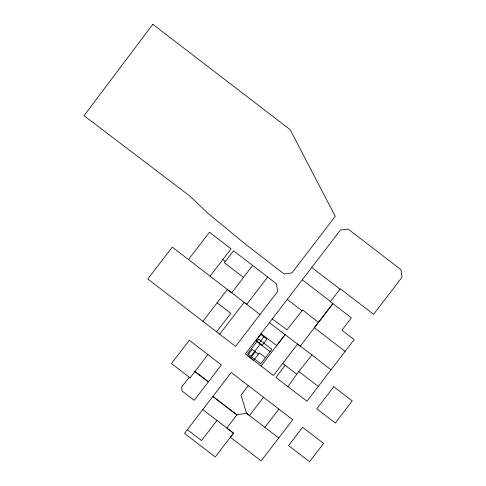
<?xml version="1.0" encoding="UTF-8"?>
<svg xmlns="http://www.w3.org/2000/svg" width="486" height="486" viewBox="0 0 486 486"><rect width="100%" height="100%" fill="white"/><g stroke="black" fill="none" stroke-linecap="round" stroke-linejoin="round"><path stroke-width="0.73" d="M287.919 386.637L298.769 371.456L312.012 354.944L330.972 369.846L306.927 401.229L275.92 377.409L285.197 365.32M207.917 354.58L190.062 377.859L171.443 363.577L189.315 340.285L221.373 364.913L194.187 400.336L182.141 391.09L181.6 386.99L189.242 377.276L190.02 377.865M202.765 409.57L233.505 433.141L215.243 456.949L184.504 433.378L231.245 372.483L292.754 419.728L278.751 437.971M330.972 369.846L354.16 339.623L341.901 330.219L351.366 317.82L330.292 301.672L340.328 288.769L373.588 314.302L401.965 277.306L400.938 269.609L348.067 229.064L340.376 230.091L245.418 353.972L273.448 375.514L297.572 344.076M259.147 342.958L263.874 336.792M250.922 356.238L260.204 344.131M250.6 357.945L255.326 351.779M216.956 420.445L201.538 440.553L187.347 429.679M261.067 366.001L285.136 334.611M248.322 385.598L241.032 395.094L246.505 413.228L249.47 415.512L263.503 397.256M236.876 414.88L226.804 428.014L233.505 433.141L230.352 437.26L261.134 460.88L278.709 437.977L246.463 413.234L236.876 414.88L212.838 396.436M345.145 351.354L314.363 327.746L332.867 303.647L300.251 346.166L269.402 322.649M264.888 427.34L278.903 409.078M188.453 259.603L209.466 232.253L231.063 248.862L210.055 276.2M243.48 277.427L224.35 262.707L233.535 250.758L276.564 283.86L277.579 291.57L235.564 346.403L147.805 278.988L172.281 247.131L260.01 314.533M202.899 321.307L227.375 289.449L231.707 292.791L252.665 265.478M216.604 331.841L230.807 313.349L217.102 302.827M219.696 334.204L244.154 302.365L246.736 304.339L267.677 277.026M272.245 318.95L286.995 329.8L302.693 309.953L318.464 322.418M276.674 345.589L285.1 334.617M312.012 354.944L297.529 344.082M260.982 333.621L276.716 345.582M256.869 341.585L270.095 351.67M265.52 357.635L259.354 352.909L253.68 360.308L247.514 355.582L252.24 349.416L258.406 354.142M311.72 267.464L340.018 289.158M302.256 279.802L330.48 301.435M287.244 299.388L302.067 310.761M222.831 259.585L225.297 261.48M298.726 371.462L318.269 386.437M194.922 371.517L208.397 381.85L194.886 371.523M212.874 396.43L236.913 414.874M282.688 363.431L296.776 374.238M152.798 24.3L84.035 115.68L189.291 195.633L208.233 213.542L246.147 244.756L284.158 273.989L291.867 272.974L335.255 216.361L290.191 129.677L152.798 24.3M260.788 334.429L256.061 340.595L262.227 345.321L266.954 339.155L260.788 334.429M258.698 339.198L247.593 353.687L260.794 363.801L271.893 349.312L258.698 339.198M302.602 427.309L288.587 445.583L309.564 461.7L323.585 443.426L302.602 427.309M333.73 386.735L316.793 408.817L335.285 423.02L352.241 400.92L333.73 386.735"/></g></svg>
